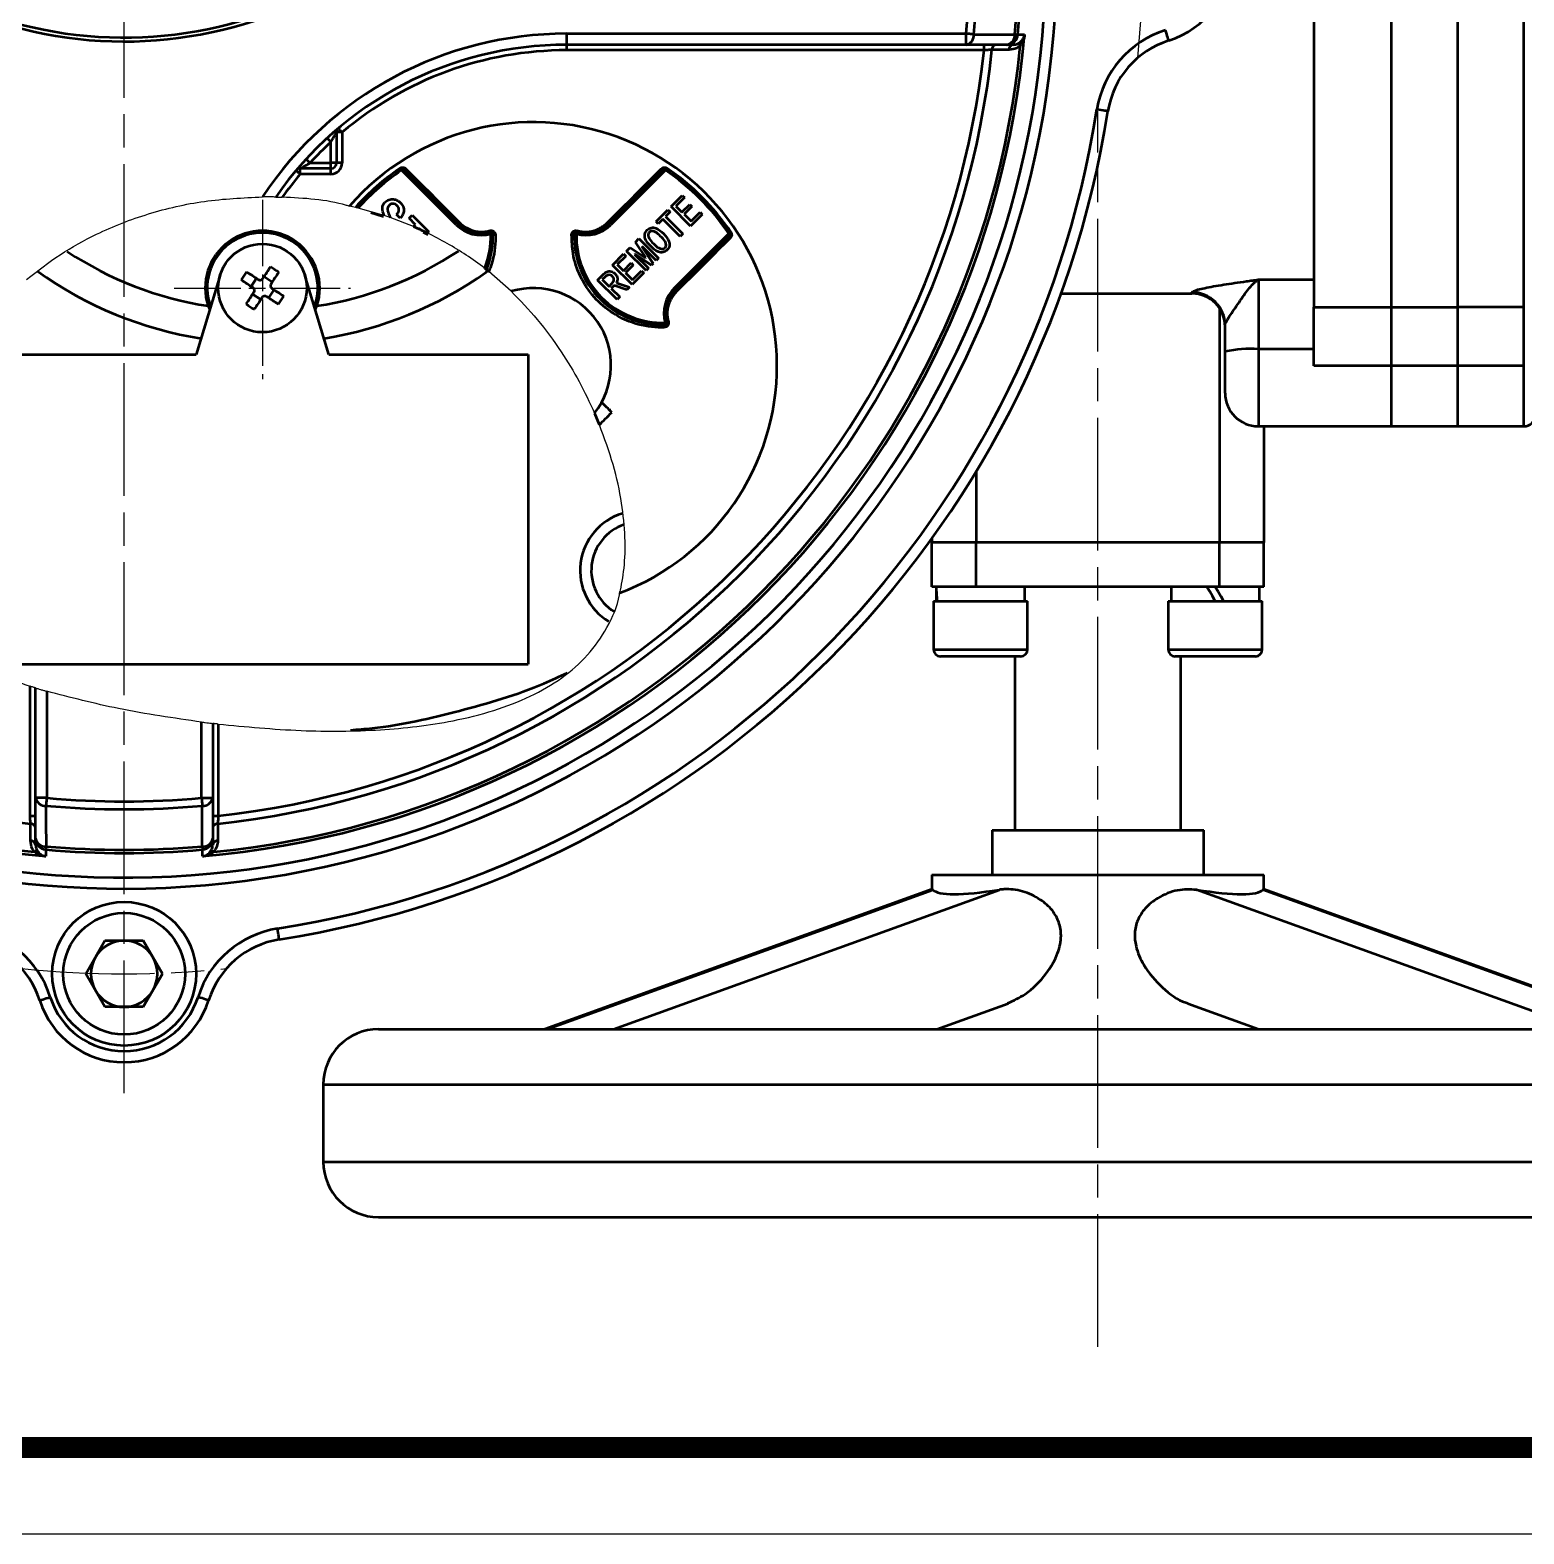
# Model space of a CAD drawing. Header units: millimetres. Extents: x 3338 to 4235, y 1659 to 2315.
# Drawn here: x 3594.8 to 3729.8, y 1658.8 to 1794.8 of the extents above; entities that cross this region are included whole.
import ezdxf

# ---------------------------------------------------------------- set-up
doc = ezdxf.new("R2010")
doc.units = ezdxf.units.MM
doc.linetypes.add('AM_ISO08W050', pattern=[18, 12, -1.5, 3, -1.5])
doc.linetypes.add('AM_ISO08W050x2', pattern=[9, 6, -0.75, 1.5, -0.75])
for name, color, linetype, lineweight in [('AM_5', 3, 'Continuous', 25), ('AM_7', 4, 'AM_ISO08W050', 25), ('AM_BOR', 7, 'Continuous', 50)]:
    doc.layers.add(name, color=color, linetype=linetype, lineweight=lineweight)

msp = doc.modelspace()

# ---------------------------------------------------------------- linework, layer by layer
msp.add_line((3338.028, 1658.846), (4234.903, 1658.846))
at = {"const_width": 1.875}
msp.add_lwpolyline([(4227.091, 2307.283), (3377.091, 2307.283), (3377.091, 1666.658), (4227.091, 1666.658)], close=True, dxfattribs=at)
at = {"layer": 'AM_5'}
for p, q in [((3624.176, 1778.776), (3623.649, 1778.897)), ((3626.771, 1778.044), (3624.423, 1778.716)), ((3627.316, 1777.86), (3626.771, 1778.044)), ((3629.438, 1777.038), (3627.316, 1777.86)), ((3638.258, 1771.191), (3636.23, 1772.982))]:
    msp.add_line(p, q, dxfattribs=at)
for points, knots in [([(3594.464, 1772.267), (3595.458, 1773.038), (3597.446, 1774.578), (3601.121, 1776.628), (3605.48, 1778.313), (3610.534, 1779.485), (3614.017, 1779.647), (3615.774, 1779.729)], [0, 0, 0, 0, 0.1637955, 0.3274378, 0.546317, 0.7711114, 1, 1, 1, 1]), ([(3616.973, 1779.716), (3616.963, 1779.716), (3616.942, 1779.717), (3616.784, 1779.721), (3616.546, 1779.726), (3616.202, 1779.73), (3615.928, 1779.73), (3615.774, 1779.729)], [0, 0, 0, 0, 0.1716368, 0.342865, 0.5244698, 0.734238, 1, 1, 1, 1]), ([(3616.973, 1779.716), (3616.978, 1779.716), (3616.989, 1779.715), (3617.068, 1779.713), (3617.187, 1779.709), (3617.358, 1779.703), (3617.493, 1779.698), (3617.569, 1779.695)], [0, 0, 0, 0, 0.1725102, 0.3445801, 0.5273586, 0.7385492, 1, 1, 1, 1]), ([(3623.657, 1778.869), (3623.56, 1778.899), (3621.603, 1779.511), (3619.534, 1779.605), (3617.569, 1779.695)], [0, 0, 0, 0, 0.0496928, 1, 1, 1, 1]), ([(3624.423, 1778.716), (3624.395, 1778.723), (3624.341, 1778.736), (3624.269, 1778.753), (3624.22, 1778.765), (3624.204, 1778.769), (3624.203, 1778.769), (3624.203, 1778.769)], [0, 0, 0, 0, 0.2527699, 0.5061406, 0.7406993, 0.9454464, 1, 1, 1, 1]), ([(3635.856, 1773.276), (3635.308, 1773.684), (3633.681, 1774.896), (3631.883, 1775.84), (3630.691, 1776.467)], [0, 0, 0, 0, 0.3367715, 1, 1, 1, 1]), ([(3638.258, 1771.191), (3639.057, 1770.363), (3640.679, 1768.682), (3642.714, 1765.883), (3644.457, 1763.02), (3645.342, 1761.132), (3645.789, 1760.177)], [0, 0, 0, 0, 0.2600353, 0.5279066, 0.761342, 1, 1, 1, 1]), ([(3648.073, 1743.917), (3648.217, 1744.631), (3648.509, 1746.079), (3648.598, 1748.874), (3648.289, 1752.039), (3647.563, 1755.491), (3646.674, 1757.918), (3646.23, 1759.13)], [0, 0, 0, 0, 0.1964934, 0.3984906, 0.5950439, 0.7977462, 1, 1, 1, 1]), ([(3580.393, 1748.04), (3580.472, 1747.176), (3580.656, 1745.17), (3582.466, 1742.36), (3585.248, 1739.83), (3588.433, 1737.974), (3591.671, 1736.536), (3593.72, 1735.844), (3594.774, 1735.488)], [0, 0, 0, 0, 0.1268464, 0.2944276, 0.4768049, 0.6807272, 0.83564, 1, 1, 1, 1]), ([(3611.774, 1732.063), (3614.268, 1731.826), (3619.141, 1731.364), (3626.256, 1731.422), (3632.1, 1732.087), (3636.626, 1733.206), (3639.945, 1734.473), (3642.83, 1736.131), (3645.239, 1738.215), (3646.999, 1740.782), (3647.915, 1742.811), (3648.061, 1743.958), (3648.074, 1744.063)], [0, 0, 0, 0, 0.1807641, 0.353166, 0.5127151, 0.6040615, 0.6891019, 0.7683388, 0.8432613, 0.9166191, 0.9923211, 1, 1, 1, 1]), ([(3595.274, 1735.331), (3595.269, 1735.333), (3595.258, 1735.336), (3595.178, 1735.361), (3595.059, 1735.398), (3594.917, 1735.443), (3594.818, 1735.474), (3594.774, 1735.488)], [0, 0, 0, 0, 0.2025859, 0.4050589, 0.6113519, 0.8264244, 1, 1, 1, 1]), ([(3595.274, 1735.331), (3595.284, 1735.328), (3595.305, 1735.322), (3595.466, 1735.272), (3595.705, 1735.199), (3595.988, 1735.115), (3596.187, 1735.057), (3596.274, 1735.032)], [0, 0, 0, 0, 0.20325094, 0.40636482, 0.61353492, 0.82941815, 1, 1, 1, 1]), ([(3610.274, 1732.246), (3607.763, 1732.602), (3603.044, 1733.273), (3598.432, 1734.471), (3596.274, 1735.032)], [0, 0, 0, 0, 0.5321877, 1, 1, 1, 1]), ([(3610.274, 1732.246), (3610.387, 1732.231), (3610.613, 1732.202), (3610.914, 1732.165), (3611.14, 1732.138), (3611.258, 1732.124), (3611.269, 1732.122), (3611.274, 1732.122)], [0, 0, 0, 0, 0.21679666, 0.433631, 0.64955686, 0.86390022, 1, 1, 1, 1]), ([(3611.774, 1732.063), (3611.717, 1732.07), (3611.604, 1732.083), (3611.454, 1732.1), (3611.341, 1732.114), (3611.282, 1732.121), (3611.276, 1732.121), (3611.274, 1732.122)], [0, 0, 0, 0, 0.2165079, 0.4330337, 0.6489468, 0.8634673, 1, 1, 1, 1])]:
    msp.add_open_spline(points, degree=3, knots=knots, dxfattribs=at)
at = {"layer": 'AM_7'}
for p, q in [((3603.274, 1698.694), (3603.274, 1904.282)), ((3691.274, 1675.753), (3691.274, 1787.484))]:
    msp.add_line(p, q, dxfattribs=at)
at = {"layer": 'AM_7', "linetype": 'AM_ISO08W050x2'}
for p, q in [((3615.774, 1779.456), (3615.774, 1763.242)), ((3607.805, 1771.488), (3623.742, 1771.488))]:
    msp.add_line(p, q, dxfattribs=at)
at = {"layer": 'AM_7'}
for start, end in [(354.2326, 5.39763), (264.23823, 275.76177)]:
    msp.add_arc((3603.274, 1801.549), 92.061, start, end, dxfattribs=at)
at = {"layer": 'AM_BOR'}
for p, q in [((3710.774, 1809.08), (3710.774, 1769.755)), ((3717.774, 1809.08), (3717.774, 1769.755)), ((3723.774, 1809.08), (3723.774, 1769.755)), ((3729.774, 1769.755), (3729.774, 1809.08)), ((3643.274, 1793.488), (3643.274, 1794.488)), ((3643.274, 1794.488), (3679.371, 1794.488)), ((3679.371, 1793.488), (3643.274, 1793.488)), ((3643.274, 1792.988), (3643.274, 1793.488)), ((3679.371, 1793.488), (3679.371, 1794.488)), ((3683.053, 1793.488), (3679.371, 1793.488)), ((3680.989, 1792.988), (3680.989, 1793.488)), ((3683.6, 1793.488), (3683.053, 1793.488)), ((3680.989, 1792.988), (3643.274, 1792.988)), ((3622.464, 1785.566), (3622.464, 1782.798)), ((3622.964, 1785.566), (3622.464, 1785.566)), ((3622.964, 1785.566), (3622.964, 1782.798)), ((3621.964, 1782.798), (3621.964, 1784.686)), ((3620.076, 1782.798), (3621.964, 1782.798)), ((3621.964, 1782.298), (3621.964, 1782.798)), ((3622.464, 1782.798), (3621.964, 1782.798)), ((3622.964, 1782.798), (3622.464, 1782.798)), ((3621.964, 1782.298), (3619.196, 1782.298)), ((3619.196, 1781.798), (3619.196, 1782.298)), ((3621.964, 1781.798), (3619.196, 1781.798)), ((3621.964, 1781.798), (3621.964, 1782.298)), ((3633.284, 1777.206), (3628.351, 1782.138)), ((3628.493, 1782.28), (3633.425, 1777.347)), ((3647.123, 1777.347), (3652.055, 1782.28)), ((3652.197, 1782.138), (3647.264, 1777.206)), ((3652.701, 1778.857), (3653.704, 1779.859)), ((3653.704, 1779.859), (3653.9, 1779.663)), ((3651.347, 1777.502), (3652.411, 1778.567)), ((3652.411, 1778.567), (3652.608, 1778.371)), ((3654.469, 1777.089), (3652.701, 1778.857)), ((3653.9, 1779.663), (3653.135, 1778.898)), ((3653.135, 1778.898), (3653.683, 1778.35)), ((3653.683, 1778.35), (3654.386, 1779.053)), ((3654.582, 1778.857), (3653.879, 1778.154)), ((3654.386, 1779.053), (3654.582, 1778.857)), ((3626.708, 1777.93), (3625.568, 1778.281)), ((3628.226, 1777.794), (3627.894, 1778.127)), ((3629.037, 1777.794), (3629.312, 1778.069)), ((3629.616, 1777.216), (3629.037, 1777.794)), ((3629.312, 1778.069), (3630.803, 1776.579)), ((3629.438, 1777.038), (3629.616, 1777.216)), ((3651.543, 1777.306), (3651.347, 1777.502)), ((3651.956, 1777.719), (3651.543, 1777.306)), ((3653.528, 1776.148), (3651.956, 1777.719)), ((3652.608, 1778.371), (3652.194, 1777.957)), ((3652.194, 1777.957), (3653.766, 1776.386)), ((3653.879, 1778.154), (3654.51, 1777.523)), ((3655.523, 1778.143), (3654.469, 1777.089)), ((3654.51, 1777.523), (3655.327, 1778.34)), ((3655.327, 1778.34), (3655.523, 1778.143)), ((3629.438, 1777.038), (3629.901, 1776.835)), ((3629.949, 1776.883), (3629.901, 1776.835)), ((3630.076, 1776.756), (3629.901, 1776.835)), ((3630.076, 1776.756), (3629.949, 1776.883)), ((3630.076, 1776.756), (3630.691, 1776.467)), ((3630.736, 1776.3), (3630.334, 1776.513)), ((3630.803, 1776.579), (3630.691, 1776.467)), ((3649.475, 1775.631), (3649.796, 1775.952)), ((3649.796, 1775.952), (3651.564, 1774.184)), ((3652.992, 1771.478), (3657.924, 1776.411)), ((3658.066, 1776.269), (3653.133, 1771.337)), ((3653.766, 1776.386), (3653.528, 1776.148)), ((3647.408, 1773.564), (3648.411, 1774.566)), ((3648.607, 1774.37), (3647.842, 1773.605)), ((3648.411, 1774.566), (3648.607, 1774.37)), ((3648.679, 1774.835), (3649, 1775.156)), ((3650.447, 1773.067), (3648.679, 1774.835)), ((3649, 1775.156), (3650.395, 1774.215)), ((3649.413, 1774.556), (3649.393, 1774.535)), ((3649.393, 1774.535), (3650.654, 1773.274)), ((3650.923, 1773.543), (3649.413, 1774.556)), ((3650.416, 1774.236), (3649.475, 1775.631)), ((3650.096, 1775.238), (3650.075, 1775.218)), ((3650.075, 1775.218), (3651.088, 1773.708)), ((3651.357, 1773.977), (3650.096, 1775.238)), ((3636.098, 1772.886), (3635.93, 1773.026)), ((3649.176, 1771.796), (3647.408, 1773.564)), ((3647.842, 1773.605), (3648.39, 1773.057)), ((3648.39, 1773.057), (3649.093, 1773.76)), ((3649.289, 1773.564), (3648.586, 1772.861)), ((3649.093, 1773.76), (3649.289, 1773.564)), ((3649.217, 1772.23), (3650.034, 1773.047)), ((3650.034, 1773.047), (3650.23, 1772.85)), ((3650.395, 1774.215), (3650.416, 1774.236)), ((3650.654, 1773.274), (3650.447, 1773.067)), ((3651.088, 1773.708), (3650.923, 1773.543)), ((3651.564, 1774.184), (3651.357, 1773.977)), ((3611.946, 1772.649), (3609.774, 1765.488)), ((3614.74, 1771.638), (3615.222, 1772.374)), ((3615.924, 1772.521), (3616.66, 1772.04)), ((3621.774, 1765.488), (3619.602, 1772.649)), ((3646.054, 1772.209), (3646.57, 1772.726)), ((3647.821, 1770.442), (3646.054, 1772.209)), ((3646.715, 1772.478), (3646.488, 1772.251)), ((3646.488, 1772.251), (3647.098, 1771.641)), ((3647.098, 1771.641), (3647.387, 1771.93)), ((3647.563, 1771.713), (3647.294, 1771.444)), ((3648.7, 1771.32), (3647.563, 1771.713)), ((3647.759, 1771.972), (3648.948, 1771.568)), ((3648.586, 1772.861), (3649.217, 1772.23)), ((3650.23, 1772.85), (3649.176, 1771.796)), ((3705.774, 1772.253), (3710.774, 1772.253)), ((3705.774, 1772.253), (3705.774, 1765.965)), ((3615.624, 1770.454), (3614.888, 1770.936)), ((3616.808, 1771.338), (3616.326, 1770.601)), ((3647.294, 1771.444), (3648.059, 1770.679)), ((3648.059, 1770.679), (3647.821, 1770.442)), ((3648.948, 1771.568), (3648.7, 1771.32)), ((3687.948, 1770.988), (3699.774, 1770.988)), ((3699.774, 1770.988), (3699.774, 1771.106)), ((3610.86, 1769.867), (3611.006, 1769.55)), ((3620.548, 1769.529), (3620.688, 1769.867)), ((3702.274, 1769.646), (3702.274, 1748.488)), ((3710.774, 1769.755), (3717.774, 1769.755)), ((3710.774, 1764.45), (3710.774, 1769.755)), ((3717.774, 1769.755), (3717.774, 1764.45)), ((3717.774, 1769.755), (3723.774, 1769.755)), ((3723.774, 1769.755), (3723.774, 1764.45)), ((3729.774, 1769.755), (3723.774, 1769.755)), ((3729.774, 1764.45), (3729.774, 1769.755)), ((3702.774, 1765.745), (3702.774, 1768.113)), ((3591.774, 1765.488), (3609.774, 1765.488)), ((3621.774, 1765.488), (3639.774, 1765.488)), ((3639.774, 1765.488), (3639.774, 1737.488)), ((3702.774, 1761.988), (3702.774, 1765.745)), ((3710.774, 1765.965), (3705.774, 1765.965)), ((3705.774, 1765.965), (3705.774, 1758.988)), ((3717.774, 1764.45), (3710.774, 1764.45)), ((3717.774, 1764.45), (3717.774, 1758.988)), ((3723.774, 1764.45), (3717.774, 1764.45)), ((3723.774, 1764.45), (3723.774, 1758.988)), ((3729.774, 1764.45), (3723.774, 1764.45)), ((3729.774, 1758.988), (3729.774, 1764.45)), ((3646.23, 1759.13), (3645.801, 1760.147)), ((3647.249, 1760.439), (3647.15, 1760.44)), ((3705.774, 1758.988), (3717.774, 1758.988)), ((3706.274, 1758.988), (3706.274, 1748.488)), ((3717.774, 1758.988), (3723.774, 1758.988)), ((3723.774, 1758.988), (3729.774, 1758.988)), ((3680.274, 1754.894), (3680.274, 1748.488)), ((3676.274, 1748.848), (3676.274, 1748.488)), ((3680.274, 1748.488), (3676.274, 1748.488)), ((3676.274, 1744.488), (3676.274, 1748.488)), ((3702.274, 1748.488), (3680.274, 1748.488)), ((3680.274, 1744.488), (3680.274, 1748.488)), ((3706.274, 1748.488), (3702.274, 1748.488)), ((3702.274, 1744.488), (3702.274, 1748.488)), ((3706.274, 1744.488), (3706.274, 1748.488)), ((3680.274, 1744.488), (3676.274, 1744.488)), ((3676.667, 1744.488), (3676.667, 1743.188)), ((3702.274, 1744.488), (3680.274, 1744.488)), ((3684.667, 1743.188), (3684.667, 1744.488)), ((3697.881, 1744.488), (3697.881, 1743.188)), ((3706.274, 1744.488), (3702.274, 1744.488)), ((3705.881, 1743.188), (3705.881, 1744.488)), ((3676.417, 1743.188), (3676.417, 1738.813)), ((3676.417, 1743.188), (3684.917, 1743.188)), ((3684.917, 1738.813), (3684.917, 1743.188)), ((3697.631, 1743.188), (3697.631, 1738.813)), ((3697.631, 1743.188), (3706.131, 1743.188)), ((3706.131, 1738.813), (3706.131, 1743.188)), ((3676.417, 1738.813), (3684.917, 1738.813)), ((3684.292, 1738.188), (3677.042, 1738.188)), ((3683.774, 1738.188), (3683.774, 1722.488)), ((3697.631, 1738.813), (3706.131, 1738.813)), ((3705.506, 1738.188), (3698.256, 1738.188)), ((3698.774, 1722.488), (3698.774, 1738.188)), ((3591.774, 1737.488), (3639.774, 1737.488)), ((3594.774, 1723.773), (3594.774, 1735.488)), ((3595.274, 1725.391), (3595.274, 1735.331)), ((3596.274, 1735.032), (3596.274, 1725.391)), ((3610.274, 1725.391), (3610.274, 1732.246)), ((3611.274, 1732.122), (3611.274, 1725.391)), ((3611.774, 1732.063), (3611.774, 1723.773)), ((3596.274, 1725.391), (3595.274, 1725.391)), ((3595.274, 1721.709), (3595.274, 1725.391)), ((3610.274, 1725.391), (3611.274, 1725.391)), ((3611.274, 1725.391), (3611.274, 1721.709)), ((3594.774, 1723.773), (3595.274, 1723.773)), ((3611.274, 1723.773), (3611.774, 1723.773)), ((3595.274, 1721.162), (3595.274, 1721.709)), ((3611.274, 1721.709), (3611.274, 1721.162)), ((3681.713, 1722.488), (3681.713, 1718.439)), ((3681.713, 1722.488), (3700.835, 1722.488)), ((3700.835, 1718.439), (3700.835, 1722.488)), ((3676.274, 1718.439), (3676.274, 1717.015)), ((3676.274, 1718.439), (3706.274, 1718.439)), ((3706.274, 1717.018), (3706.274, 1718.439)), ((3676.293, 1717.135), (3641.283, 1704.488)), ((3641.497, 1704.488), (3676.368, 1717.085)), ((3647.497, 1704.488), (3682.368, 1717.085)), ((3676.368, 1717.085), (3676.296, 1717.126)), ((3735.051, 1704.488), (3700.18, 1717.085)), ((3741.051, 1704.488), (3706.18, 1717.085)), ((3741.265, 1704.488), (3706.253, 1717.136)), ((3599.81, 1709.488), (3601.542, 1712.488)), ((3601.542, 1712.488), (3605.006, 1712.488)), ((3605.006, 1712.488), (3606.738, 1709.488)), ((3601.542, 1706.488), (3599.81, 1709.488)), ((3606.738, 1709.488), (3605.006, 1706.488)), ((3605.006, 1706.488), (3601.542, 1706.488)), ((3676.715, 1704.488), (3683.152, 1706.813)), ((3699.395, 1706.813), (3705.832, 1704.488)), ((3626.274, 1704.488), (3756.274, 1704.488)), ((3621.274, 1699.488), (3621.274, 1692.488)), ((3621.274, 1699.488), (3761.274, 1699.488)), ((3621.274, 1692.488), (3761.274, 1692.488)), ((3626.274, 1687.488), (3756.274, 1687.488))]:
    msp.add_line(p, q, dxfattribs=at)
at = {"layer": 'AM_BOR', "flags": 128}
for points in [[(3697.676, 1793.857), (3697.67, 1793.875), (3697.653, 1793.93), (3697.626, 1794.018), (3697.588, 1794.136), (3697.543, 1794.281), (3697.491, 1794.446), (3697.434, 1794.625), (3697.376, 1794.811)], [(3680.075, 1794.423), (3680.002, 1794.43), (3679.924, 1794.437), (3679.84, 1794.445), (3679.752, 1794.453), (3679.66, 1794.461), (3679.565, 1794.47), (3679.468, 1794.479), (3679.371, 1794.488)], [(3680.075, 1794.423), (3681.492, 1794.424), (3683.758, 1794.426)], [(3683.758, 1794.426), (3683.821, 1794.42), (3683.878, 1794.416), (3683.927, 1794.411), (3683.968, 1794.408), (3684.002, 1794.405), (3684.026, 1794.402), (3684.042, 1794.401), (3684.049, 1794.4)], [(3684.049, 1794.4), (3684.102, 1794.401), (3684.312, 1794.401), (3684.649, 1794.401)], [(3683.248, 1793.025), (3682.539, 1793.025), (3681.704, 1793.026)], [(3692.176, 1787.472), (3692.157, 1787.475), (3692.101, 1787.484), (3692.009, 1787.498), (3691.887, 1787.518), (3691.737, 1787.541), (3691.566, 1787.568), (3691.381, 1787.597), (3691.188, 1787.628)], [(3622.964, 1785.566), (3622.901, 1785.641), (3622.841, 1785.712), (3622.785, 1785.779), (3622.736, 1785.836), (3622.696, 1785.884), (3622.666, 1785.919), (3622.648, 1785.941), (3622.642, 1785.948)], [(3621.964, 1784.686), (3621.898, 1784.758), (3621.835, 1784.827), (3621.776, 1784.89), (3621.725, 1784.946), (3621.683, 1784.992), (3621.652, 1785.026), (3621.633, 1785.047), (3621.626, 1785.054)], [(3620.076, 1782.798), (3620.004, 1782.863), (3619.935, 1782.927), (3619.871, 1782.985), (3619.816, 1783.037), (3619.77, 1783.079), (3619.736, 1783.11), (3619.715, 1783.129), (3619.708, 1783.136)], [(3618.813, 1782.12), (3618.821, 1782.114), (3618.842, 1782.095), (3618.878, 1782.066), (3618.925, 1782.025), (3618.983, 1781.977), (3619.049, 1781.921), (3619.121, 1781.86), (3619.196, 1781.798)], [(3628.239, 1782.304), (3628.239, 1782.304), (3628.238, 1782.305), (3628.237, 1782.307), (3628.236, 1782.309), (3628.234, 1782.312), (3628.231, 1782.315), (3628.229, 1782.319), (3628.226, 1782.324)], [(3628.351, 1782.138), (3628.329, 1782.171), (3628.308, 1782.202), (3628.289, 1782.23), (3628.272, 1782.255), (3628.258, 1782.276), (3628.248, 1782.291), (3628.241, 1782.301), (3628.239, 1782.304)], [(3628.351, 1782.138), (3628.379, 1782.166), (3628.405, 1782.192), (3628.43, 1782.217), (3628.451, 1782.238), (3628.469, 1782.256), (3628.482, 1782.269), (3628.49, 1782.277), (3628.493, 1782.28)], [(3628.728, 1782.276), (3629.21, 1781.794), (3629.733, 1781.271), (3630.294, 1780.71), (3630.892, 1780.112), (3631.526, 1779.478), (3632.193, 1778.811), (3632.892, 1778.112), (3633.621, 1777.383)], [(3646.927, 1777.383), (3647.656, 1778.112), (3648.355, 1778.811), (3649.022, 1779.478), (3649.656, 1780.112), (3650.254, 1780.71), (3650.815, 1781.271), (3651.337, 1781.794), (3651.82, 1782.276)], [(3652.055, 1782.28), (3652.058, 1782.277), (3652.066, 1782.269), (3652.079, 1782.256), (3652.097, 1782.238), (3652.118, 1782.217), (3652.143, 1782.192), (3652.169, 1782.166), (3652.197, 1782.138)], [(3652.309, 1782.304), (3652.307, 1782.301), (3652.3, 1782.291), (3652.29, 1782.276), (3652.276, 1782.255), (3652.259, 1782.23), (3652.24, 1782.202), (3652.219, 1782.171), (3652.197, 1782.138)], [(3652.322, 1782.324), (3652.319, 1782.319), (3652.316, 1782.315), (3652.314, 1782.312), (3652.312, 1782.309), (3652.311, 1782.307), (3652.31, 1782.305), (3652.309, 1782.304), (3652.309, 1782.304)], [(3633.425, 1777.347), (3633.422, 1777.344), (3633.414, 1777.336), (3633.401, 1777.323), (3633.384, 1777.306), (3633.362, 1777.284), (3633.338, 1777.26), (3633.311, 1777.233), (3633.284, 1777.206)], [(3633.621, 1777.383), (3633.593, 1777.363), (3633.565, 1777.347), (3633.537, 1777.335), (3633.51, 1777.328), (3633.484, 1777.325), (3633.461, 1777.328), (3633.441, 1777.335), (3633.425, 1777.347)], [(3647.123, 1777.347), (3647.107, 1777.335), (3647.087, 1777.328), (3647.064, 1777.325), (3647.038, 1777.328), (3647.011, 1777.335), (3646.983, 1777.347), (3646.954, 1777.363), (3646.927, 1777.383)], [(3647.264, 1777.206), (3647.237, 1777.233), (3647.21, 1777.26), (3647.186, 1777.284), (3647.164, 1777.306), (3647.147, 1777.323), (3647.134, 1777.336), (3647.125, 1777.344), (3647.123, 1777.347)], [(3636.35, 1776.578), (3636.351, 1776.574), (3636.354, 1776.563), (3636.359, 1776.545), (3636.365, 1776.521), (3636.374, 1776.492), (3636.383, 1776.459), (3636.393, 1776.423), (3636.403, 1776.385)], [(3636.603, 1776.391), (3636.599, 1776.391), (3636.588, 1776.391), (3636.57, 1776.39), (3636.545, 1776.389), (3636.514, 1776.389), (3636.48, 1776.387), (3636.442, 1776.386), (3636.403, 1776.385)], [(3636.831, 1776.301), (3636.789, 1776.299), (3636.747, 1776.302), (3636.708, 1776.309), (3636.673, 1776.32), (3636.644, 1776.334), (3636.622, 1776.351), (3636.608, 1776.371), (3636.603, 1776.391)], [(3643.945, 1776.391), (3643.94, 1776.371), (3643.926, 1776.351), (3643.904, 1776.334), (3643.875, 1776.32), (3643.84, 1776.309), (3643.801, 1776.302), (3643.759, 1776.299), (3643.717, 1776.301)], [(3644.145, 1776.385), (3644.106, 1776.386), (3644.068, 1776.387), (3644.034, 1776.389), (3644.003, 1776.389), (3643.978, 1776.39), (3643.96, 1776.391), (3643.949, 1776.391), (3643.945, 1776.391)], [(3644.145, 1776.385), (3644.155, 1776.423), (3644.165, 1776.459), (3644.174, 1776.492), (3644.182, 1776.521), (3644.189, 1776.545), (3644.194, 1776.563), (3644.197, 1776.574), (3644.198, 1776.578)], [(3658.062, 1776.034), (3657.58, 1775.551), (3657.057, 1775.029), (3656.496, 1774.468), (3655.898, 1773.87), (3655.264, 1773.236), (3654.597, 1772.569), (3653.898, 1771.87), (3653.169, 1771.141)], [(3658.09, 1776.523), (3658.087, 1776.52), (3658.077, 1776.514), (3658.062, 1776.504), (3658.042, 1776.49), (3658.016, 1776.473), (3657.988, 1776.454), (3657.957, 1776.433), (3657.924, 1776.411)], [(3658.066, 1776.269), (3658.063, 1776.272), (3658.055, 1776.28), (3658.042, 1776.293), (3658.024, 1776.311), (3658.003, 1776.332), (3657.978, 1776.357), (3657.952, 1776.383), (3657.924, 1776.411)], [(3658.11, 1776.536), (3658.106, 1776.533), (3658.101, 1776.53), (3658.098, 1776.528), (3658.095, 1776.526), (3658.093, 1776.525), (3658.091, 1776.524), (3658.09, 1776.523), (3658.09, 1776.523)], [(3615.81, 1772.348), (3615.898, 1772.483), (3615.986, 1772.617), (3616.074, 1772.751), (3616.161, 1772.884), (3616.247, 1773.017), (3616.333, 1773.149), (3616.419, 1773.279), (3616.504, 1773.409)], [(3614.914, 1771.524), (3614.779, 1771.612), (3614.644, 1771.7), (3614.511, 1771.788), (3614.377, 1771.875), (3614.245, 1771.961), (3614.113, 1772.047), (3613.982, 1772.133), (3613.853, 1772.217)], [(3614.334, 1772.954), (3614.464, 1772.869), (3614.595, 1772.784), (3614.726, 1772.698), (3614.859, 1772.611), (3614.992, 1772.524), (3615.126, 1772.437), (3615.26, 1772.349), (3615.395, 1772.261)], [(3617.24, 1772.928), (3617.155, 1772.798), (3617.07, 1772.667), (3616.984, 1772.536), (3616.897, 1772.403), (3616.81, 1772.27), (3616.723, 1772.136), (3616.635, 1772.002), (3616.547, 1771.867)], [(3614.308, 1770.048), (3614.392, 1770.178), (3614.478, 1770.309), (3614.564, 1770.44), (3614.65, 1770.573), (3614.737, 1770.706), (3614.825, 1770.84), (3614.913, 1770.974), (3615.001, 1771.109)], [(3615.738, 1770.628), (3615.649, 1770.493), (3615.562, 1770.358), (3615.474, 1770.225), (3615.387, 1770.091), (3615.301, 1769.959), (3615.215, 1769.827), (3615.129, 1769.696), (3615.044, 1769.567)], [(3617.214, 1770.022), (3617.084, 1770.106), (3616.953, 1770.192), (3616.822, 1770.278), (3616.689, 1770.364), (3616.556, 1770.451), (3616.422, 1770.539), (3616.288, 1770.627), (3616.153, 1770.715)], [(3616.634, 1771.451), (3616.769, 1771.363), (3616.903, 1771.276), (3617.037, 1771.188), (3617.17, 1771.101), (3617.303, 1771.015), (3617.435, 1770.928), (3617.565, 1770.843), (3617.695, 1770.758)], [(3653.133, 1771.337), (3653.13, 1771.339), (3653.122, 1771.347), (3653.109, 1771.36), (3653.092, 1771.378), (3653.07, 1771.4), (3653.046, 1771.424), (3653.019, 1771.45), (3652.992, 1771.478)], [(3653.169, 1771.141), (3653.149, 1771.168), (3653.133, 1771.197), (3653.121, 1771.225), (3653.114, 1771.252), (3653.112, 1771.278), (3653.114, 1771.301), (3653.121, 1771.321), (3653.133, 1771.337)], [(3652.177, 1768.159), (3652.157, 1768.154), (3652.137, 1768.14), (3652.12, 1768.118), (3652.106, 1768.089), (3652.095, 1768.054), (3652.088, 1768.015), (3652.085, 1767.973), (3652.087, 1767.931)], [(3652.171, 1768.359), (3652.209, 1768.369), (3652.245, 1768.379), (3652.278, 1768.388), (3652.308, 1768.396), (3652.332, 1768.403), (3652.349, 1768.408), (3652.36, 1768.411), (3652.364, 1768.412)], [(3652.171, 1768.359), (3652.172, 1768.32), (3652.174, 1768.282), (3652.175, 1768.247), (3652.175, 1768.217), (3652.176, 1768.192), (3652.177, 1768.174), (3652.177, 1768.162), (3652.177, 1768.159)], [(3647.345, 1760.245), (3647.232, 1760.359), (3647.118, 1760.472), (3647.004, 1760.586), (3646.89, 1760.7), (3646.776, 1760.814), (3646.661, 1760.929), (3646.547, 1761.044), (3646.432, 1761.159)], [(3646.23, 1759.13), (3646.369, 1759.269), (3646.509, 1759.409), (3646.648, 1759.549), (3646.788, 1759.688), (3646.927, 1759.827), (3647.067, 1759.967), (3647.206, 1760.106), (3647.345, 1760.245)], [(3701.881, 1743.188), (3701.629, 1743.623), (3701.379, 1744.057), (3701.13, 1744.488)], [(3701.881, 1744.488), (3702.132, 1744.052), (3702.383, 1743.618), (3702.631, 1743.188)], [(3596.274, 1725.391), (3596.265, 1725.293), (3596.256, 1725.197), (3596.247, 1725.102), (3596.239, 1725.01), (3596.231, 1724.922), (3596.223, 1724.838), (3596.216, 1724.759), (3596.209, 1724.687)], [(3596.209, 1724.687), (3596.21, 1723.27), (3596.212, 1721.004)], [(3610.274, 1725.391), (3610.283, 1725.293), (3610.292, 1725.197), (3610.301, 1725.102), (3610.309, 1725.01), (3610.317, 1724.922), (3610.325, 1724.838), (3610.332, 1724.759), (3610.339, 1724.687)], [(3610.336, 1721.004), (3610.337, 1722.421), (3610.339, 1724.687)], [(3594.811, 1721.513), (3594.811, 1722.222), (3594.812, 1723.058)], [(3611.736, 1723.058), (3611.736, 1722.349), (3611.737, 1721.513)], [(3596.212, 1721.004), (3596.207, 1720.941), (3596.202, 1720.884), (3596.197, 1720.835), (3596.194, 1720.793), (3596.191, 1720.76), (3596.189, 1720.736), (3596.187, 1720.72), (3596.187, 1720.713)], [(3596.187, 1720.713), (3596.187, 1720.66), (3596.187, 1720.45), (3596.187, 1720.112)], [(3610.336, 1721.004), (3610.341, 1720.941), (3610.346, 1720.884), (3610.351, 1720.835), (3610.354, 1720.793), (3610.357, 1720.76), (3610.359, 1720.736), (3610.361, 1720.72), (3610.361, 1720.713)], [(3610.361, 1720.112), (3610.361, 1720.165), (3610.361, 1720.375), (3610.361, 1720.713)], [(3617.29, 1712.586), (3617.287, 1712.605), (3617.278, 1712.661), (3617.264, 1712.752), (3617.244, 1712.875), (3617.221, 1713.025), (3617.194, 1713.196), (3617.164, 1713.381), (3617.134, 1713.574)], [(3595.643, 1707.086), (3595.661, 1707.091), (3595.716, 1707.109), (3595.804, 1707.136), (3595.922, 1707.174), (3596.067, 1707.219), (3596.232, 1707.271), (3596.411, 1707.327), (3596.597, 1707.386)], [(3610.905, 1707.086), (3610.886, 1707.091), (3610.832, 1707.109), (3610.744, 1707.136), (3610.625, 1707.174), (3610.481, 1707.219), (3610.316, 1707.271), (3610.137, 1707.327), (3609.951, 1707.386)]]:
    msp.add_lwpolyline(points, dxfattribs=at)
at = {"layer": 'AM_BOR'}
for centre, radius in [((3615.774, 1771.488), 4), ((3603.274, 1709.488), 6.5), ((3603.274, 1709.488), 5.5)]:
    msp.add_circle(centre, radius, dxfattribs=at)
for centre, radius, start, end in [((3603.274, 1801.488), 84.295, 53.19993, 3.82866), ((3603.274, 1801.488), 83.295, 54.84184, 3.70205), ((3603.274, 1801.488), 81.085, 59.10371, 185.01442), ((3603.274, 1801.488), 80.793, 59.74822, 185.01442), ((3603.274, 1801.488), 77.125, 70.29735, 185.25574), ((3603.274, 1801.488), 76.418, 73.10155, 185.25574), ((3603.274, 1831.488), 37.707, 214.65071, 312.6428), ((3603.274, 1831.488), 37.354, 214.65071, 312.03601), ((3695.274, 1801.488), 8, 287.47393, 72.52607), ((3603.274, 1801.488), 76.418, 354.74426, 3.18224), ((3603.274, 1801.488), 77.125, 354.74426, 3.21134), ((3603.274, 1801.488), 80.793, 354.98558, 3.44706), ((3603.274, 1801.488), 81.085, 354.98558, 3.4726), ((3700.078, 1786.226), 9, 107.47393, 171.04079), ((3603.274, 1801.488), 81.683, 184.97715, 265.02285), ((3603.274, 1801.488), 81.391, 185.70741, 264.29259), ((3603.274, 1801.488), 81.683, 274.97715, 355.02285), ((3603.274, 1801.488), 81.391, 275.70741, 354.29259), ((3643.274, 1761.488), 33, 90, 146.44237), ((3643.274, 1761.488), 32, 90, 145.27578), ((3679.208, 1794.343), 0.87, 280.7611, 5.28684), ((3682.136, 1793.062), 0.433, 100.66062, 184.8171), ((3682.89, 1794.344), 0.871, 280.78891, 5.41237), ((3683.053, 1794.488), 1, 270.00944, 354.9977), ((3683.68, 1793.062), 0.433, 100.67289, 184.87918), ((3684.529, 1793.547), 0.309, 142.55631, 209.78521), ((3700.078, 1786.226), 8, 107.47393, 171.04079), ((3603.274, 1801.488), 78.885, 186.15801, 263.84199), ((3603.274, 1801.488), 78.885, 276.15801, 353.84199), ((3603.274, 1801.488), 78.178, 276.24189, 353.75811), ((3643.274, 1761.488), 31.5, 90, 130.14698), ((3603.274, 1801.488), 89, 278.95921, 351.04079), ((3603.274, 1801.488), 90, 278.95921, 351.04079), ((3622.964, 1785.566), 0.5, 130.14698, 180), ((3640.274, 1764.488), 22, 290.7632, 139.08305), ((3643.274, 1761.488), 31.5, 132.57048, 137.42952), ((3621.964, 1782.798), 0.5, 270, 360), ((3621.964, 1782.798), 1, 270, 0), ((3643.274, 1761.488), 31.5, 139.85302, 144.69078), ((3619.196, 1781.798), 0.5, 90, 139.85302), ((3640.274, 1764.488), 21.524, 124.039, 138.40929), ((3640.274, 1764.488), 21.5, 124.039, 138.37467), ((3640.274, 1764.488), 21.3, 124.039, 138.0888), ((3628.351, 1782.138), 0.2, 45, 124.039), ((3628.613, 1782.416), 0.182, 228.62277, 309.53615), ((3651.935, 1782.416), 0.182, 230.46367, 311.37742), ((3652.197, 1782.138), 0.2, 55.961, 135), ((3640.274, 1764.488), 21.3, 34.039, 55.961), ((3640.274, 1764.488), 21.5, 34.039, 55.961), ((3640.274, 1764.488), 21.524, 34.039, 55.961), ((3635.546, 1779.468), 3.2, 225, 285.53097), ((3635.546, 1779.468), 3, 225, 285.53097), ((3645.001, 1779.468), 3.2, 254.46903, 315), ((3645.001, 1779.468), 3, 254.46903, 315), ((3615.774, 1771.488), 5.175, 341.75095, 198.24905), ((3615.774, 1771.488), 5, 340.0046, 199.9954), ((3628.607, 1776.155), 7.8, 338.33994, 1.6906), ((3628.607, 1776.155), 8, 337.92213, 1.6906), ((3635.669, 1776.471), 0.689, 8.91113, 16.87573), ((3636.403, 1776.385), 0.2, 1.6906, 105.53097), ((3651.941, 1776.155), 8, 178.3094, 271.6906), ((3644.145, 1776.385), 0.2, 74.46903, 178.3094), ((3651.941, 1776.155), 7.8, 178.3094, 271.6906), ((3644.879, 1776.471), 0.689, 163.12427, 171.08887), ((3658.202, 1776.149), 0.182, 138.62094, 219.53707), ((3657.924, 1776.411), 0.2, 315, 34.039), ((3615.774, 1801.488), 32, 236.54818, 261.16603), ((3615.774, 1801.488), 32, 278.83397, 303.58459), ((3615.774, 1801.488), 35, 234.46945, 260.9527), ((3609.927, 1762.538), 12.705, 54.85785, 58.82707), ((3624.723, 1765.641), 12.705, 144.85773, 148.82695), ((3615.774, 1801.488), 35, 279.14349, 305.31228), ((3606.825, 1777.335), 12.705, 324.85764, 328.82704), ((3640.274, 1764.488), 7, 321.9847, 106.73598), ((3655.254, 1769.215), 3.2, 135, 195.53097), ((3655.254, 1769.215), 3, 135, 195.53097), ((3699.778, 1768.11), 2.996, 0.06863, 90.06864), ((3699.774, 1767.988), 3, 0, 90), ((3621.621, 1780.438), 12.706, 234.85787, 238.82686), ((3652.171, 1768.359), 0.2, 271.6906, 15.53097), ((3652.258, 1769.092), 0.688, 278.90543, 286.87975), ((3705.028, 1755.59), 10.402, 85.88762, 102.51449), ((3705.774, 1761.988), 3, 180, 270), ((3729.774, 1759.988), 1, 270, 0), ((3649.876, 1745.95), 5.396, 106.87608, 238.86747), ((3649.876, 1745.95), 4.383, 108.80792, 238.02237), ((3677.042, 1738.813), 0.625, 180, 270), ((3684.292, 1738.813), 0.625, 270, 0), ((3698.256, 1738.813), 0.625, 180, 270), ((3705.506, 1738.813), 0.625, 270, 0), ((3596.129, 1725.554), 0.87, 190.76058, 275.28736), ((3603.274, 1801.488), 77.125, 264.74426, 275.25574), ((3603.274, 1801.488), 76.418, 264.74426, 275.25574), ((3610.419, 1725.554), 0.87, 264.71258, 349.23951), ((3594.848, 1722.626), 0.433, 10.65929, 94.81843), ((3611.7, 1722.626), 0.433, 85.18177, 169.34052), ((3594.848, 1721.081), 0.433, 10.67269, 94.87821), ((3596.13, 1721.872), 0.871, 190.78834, 275.41299), ((3596.274, 1721.709), 1, 180.0086, 264.99851), ((3610.418, 1721.872), 0.871, 264.587, 349.21175), ((3610.274, 1721.709), 1, 275.00137, 359.99149), ((3611.7, 1721.081), 0.433, 85.12172, 169.32732), ((3595.333, 1720.232), 0.309, 52.55605, 119.78297), ((3603.274, 1801.488), 81.085, 264.98558, 275.01442), ((3603.274, 1801.488), 80.793, 264.98558, 275.01442), ((3611.215, 1720.232), 0.309, 60.21711, 127.44386), ((3588.012, 1704.684), 9, 17.47393, 81.04079), ((3618.536, 1704.684), 9, 98.95921, 162.52607), ((3588.012, 1704.684), 8, 17.47393, 81.04079), ((3603.274, 1709.488), 3, 90, 150), ((3603.274, 1709.488), 3, 30, 90), ((3618.536, 1704.684), 8, 98.95921, 162.52607), ((3603.274, 1709.488), 3, 150, 210), ((3603.274, 1709.488), 3, 330, 30), ((3603.274, 1709.488), 3, 210, 270), ((3603.274, 1709.488), 3, 270, 330), ((3603.274, 1709.488), 8, 197.47393, 342.52607), ((3603.274, 1709.488), 7, 197.47393, 342.52607), ((3626.274, 1699.488), 5, 90, 180), ((3626.274, 1692.488), 5, 180, 270)]:
    msp.add_arc(centre, radius, start, end, dxfattribs=at)
for centre, major_axis, ratio, start_param, end_param in [((3680.667, 1744.488), (0, 6.928), 0.5773503, 1.5707963, 1.7595541), ((3680.667, 1743.188), (0, 6.928), 0.5773503, 1.4768387, 1.5707963), ((3691.274, 1721.386), (14.988, 4.155), 0.1454958, 3.2133584, 4.036392), ((3691.274, 1721.386), (14.988, -4.155), 0.1454958, 5.3883859, 6.2114196)]:
    msp.add_ellipse(centre, major_axis=major_axis, ratio=ratio, start_param=start_param, end_param=end_param, dxfattribs=at)
for points, knots in [([(3684.261, 1793.394), (3684.159, 1793.319), (3683.841, 1793.086), (3683.488, 1793.05), (3683.248, 1793.025)], [0, 0, 0, 0, 0.3221844, 1, 1, 1, 1]), ([(3683.6, 1793.488), (3683.76, 1793.503), (3683.992, 1793.524), (3684.214, 1793.685), (3684.284, 1793.735)], [0, 0, 0, 0, 0.6864251, 1, 1, 1, 1]), ([(3684.649, 1794.401), (3684.649, 1794.399), (3684.63, 1794.216), (3684.557, 1793.86), (3684.359, 1793.547), (3684.261, 1793.394)], [0, 0, 0, 0, 0.0060694, 0.5136038, 1, 1, 1, 1]), ([(3684.284, 1793.735), (3684.378, 1793.835), (3684.569, 1794.039), (3684.634, 1794.277), (3684.649, 1794.4), (3684.649, 1794.401)], [0, 0, 0, 0, 0.48611603, 0.99394417, 1, 1, 1, 1]), ([(3681.704, 1793.026), (3681.615, 1793.021), (3681.438, 1793.012), (3681.175, 1792.998), (3681.025, 1792.99), (3680.989, 1792.988)], [0, 0, 0, 0, 0.4297234, 0.8602172, 1, 1, 1, 1]), ([(3621.964, 1784.686), (3622.026, 1784.799), (3622.141, 1785.007), (3622.291, 1785.27), (3622.396, 1785.45), (3622.449, 1785.54), (3622.463, 1785.565), (3622.464, 1785.566), (3622.464, 1785.566)], [0, 0, 0, 0, 0.3152504, 0.5838085, 0.7689396, 0.901552, 0.9769561, 1, 1, 1, 1]), ([(3619.196, 1782.298), (3619.198, 1782.299), (3619.203, 1782.302), (3619.24, 1782.324), (3619.329, 1782.376), (3619.521, 1782.488), (3619.781, 1782.635), (3619.979, 1782.745), (3620.076, 1782.798)], [0, 0, 0, 0, 0.0747799, 0.1171012, 0.2469635, 0.443678, 0.7296168, 1, 1, 1, 1]), ([(3628.226, 1782.324), (3628.246, 1782.336), (3628.29, 1782.363), (3628.374, 1782.389), (3628.493, 1782.397), (3628.622, 1782.363), (3628.692, 1782.306), (3628.728, 1782.276)], [0, 0, 0, 0, 0.0853697, 0.1907958, 0.3564177, 0.6664704, 1, 1, 1, 1]), ([(3651.82, 1782.276), (3651.875, 1782.319), (3651.959, 1782.384), (3652.115, 1782.398), (3652.217, 1782.377), (3652.278, 1782.352), (3652.312, 1782.33), (3652.322, 1782.324)], [0, 0, 0, 0, 0.49350898, 0.74651012, 0.8510343, 0.95648932, 1, 1, 1, 1]), ([(3626.771, 1778.044), (3626.687, 1778.272), (3626.569, 1778.59), (3626.657, 1779.023), (3626.777, 1779.169), (3626.837, 1779.242)], [0, 0, 0, 0, 0.5594422, 0.7797423, 1, 1, 1, 1]), ([(3626.837, 1779.242), (3626.951, 1779.334), (3627.18, 1779.519), (3627.602, 1779.541), (3627.964, 1779.436), (3628.139, 1779.287), (3628.226, 1779.213)], [0, 0, 0, 0, 0.2796014, 0.5588783, 0.779376, 1, 1, 1, 1]), ([(3627.213, 1778.952), (3627.155, 1778.874), (3627.038, 1778.718), (3627.105, 1778.366), (3627.199, 1778.146), (3627.257, 1778.012)], [0, 0, 0, 0, 0.2783122, 0.5573551, 1, 1, 1, 1]), ([(3627.937, 1778.923), (3627.879, 1778.974), (3627.763, 1779.075), (3627.546, 1779.12), (3627.35, 1779.071), (3627.259, 1778.992), (3627.213, 1778.952)], [0, 0, 0, 0, 0.2803935, 0.559546, 0.7794573, 1, 1, 1, 1]), ([(3627.894, 1778.127), (3627.951, 1778.19), (3628.067, 1778.314), (3628.116, 1778.554), (3628.068, 1778.772), (3627.981, 1778.873), (3627.937, 1778.923)], [0, 0, 0, 0, 0.2797997, 0.5597308, 0.7795224, 1, 1, 1, 1]), ([(3628.226, 1779.213), (3628.327, 1779.099), (3628.529, 1778.874), (3628.57, 1778.437), (3628.451, 1778.068), (3628.301, 1777.886), (3628.226, 1777.794)], [0, 0, 0, 0, 0.2805754, 0.558459, 0.7793127, 1, 1, 1, 1]), ([(3627.257, 1778.012), (3627.268, 1777.984), (3627.289, 1777.933), (3627.308, 1777.883), (3627.316, 1777.86)], [0, 0, 0, 0, 0.5599987, 1, 1, 1, 1]), ([(3633.621, 1777.383), (3633.867, 1777.179), (3634.312, 1776.81), (3635.212, 1776.55), (3635.898, 1776.562), (3636.263, 1776.654), (3636.328, 1776.671)], [0, 0, 0, 0, 0.35692852, 0.64558829, 0.93595734, 1, 1, 1, 1]), ([(3644.219, 1776.671), (3644.285, 1776.654), (3644.649, 1776.562), (3645.336, 1776.55), (3646.236, 1776.81), (3646.681, 1777.179), (3646.927, 1777.383)], [0, 0, 0, 0, 0.0640427, 0.3544118, 0.643071, 1, 1, 1, 1]), ([(3636.831, 1776.301), (3636.833, 1776.122), (3636.841, 1775.164), (3636.635, 1774.018), (3636.277, 1773.102), (3636.23, 1772.982)], [0, 0, 0, 0, 0.16559634, 0.89059111, 1, 1, 1, 1]), ([(3636.328, 1776.671), (3636.368, 1776.678), (3636.448, 1776.693), (3636.567, 1776.669), (3636.676, 1776.612), (3636.767, 1776.518), (3636.821, 1776.408), (3636.828, 1776.331), (3636.831, 1776.301)], [0, 0, 0, 0, 0.1540824, 0.3077849, 0.4711923, 0.6571521, 0.8674991, 1, 1, 1, 1]), ([(3643.717, 1776.301), (3643.726, 1776.359), (3643.743, 1776.468), (3643.848, 1776.597), (3643.977, 1776.67), (3644.108, 1776.693), (3644.185, 1776.678), (3644.219, 1776.671)], [0, 0, 0, 0, 0.2579547, 0.4849225, 0.703584, 0.8642759, 1, 1, 1, 1]), ([(3652.087, 1767.931), (3651.908, 1767.929), (3650.95, 1767.92), (3649.347, 1768.217), (3647.331, 1769.189), (3645.669, 1770.605), (3644.417, 1772.515), (3643.769, 1774.497), (3643.733, 1775.738), (3643.717, 1776.301)], [0, 0, 0, 0, 0.04393648, 0.23629305, 0.37282174, 0.5357283, 0.69861005, 0.86320088, 1, 1, 1, 1]), ([(3650.861, 1775.259), (3650.66, 1775.471), (3650.408, 1775.736), (3650.307, 1776.157), (3650.32, 1776.373), (3650.398, 1776.576), (3650.493, 1776.684), (3650.54, 1776.737)], [0, 0, 0, 0, 0.498982, 0.6242715, 0.7495152, 0.8746659, 1, 1, 1, 1]), ([(3650.54, 1776.737), (3650.594, 1776.785), (3650.7, 1776.879), (3650.904, 1776.956), (3651.119, 1776.966), (3651.535, 1776.858), (3651.798, 1776.607), (3652.008, 1776.407)], [0, 0, 0, 0, 0.125299, 0.2504145, 0.375603, 0.5008779, 1, 1, 1, 1]), ([(3650.737, 1776.541), (3650.705, 1776.5), (3650.642, 1776.419), (3650.615, 1776.211), (3650.744, 1775.867), (3650.963, 1775.651), (3651.109, 1775.507)], [0, 0, 0, 0, 0.1247911, 0.2499401, 0.498149, 1, 1, 1, 1]), ([(3651.76, 1776.158), (3651.617, 1776.303), (3651.403, 1776.519), (3651.066, 1776.658), (3650.858, 1776.635), (3650.777, 1776.572), (3650.737, 1776.541)], [0, 0, 0, 0, 0.5018869, 0.7502055, 0.8752648, 1, 1, 1, 1]), ([(3652.153, 1775.125), (3652.184, 1775.166), (3652.247, 1775.248), (3652.265, 1775.458), (3652.123, 1775.797), (3651.906, 1776.013), (3651.76, 1776.158)], [0, 0, 0, 0, 0.1246925, 0.2497373, 0.4982654, 1, 1, 1, 1]), ([(3652.008, 1776.407), (3652.21, 1776.195), (3652.462, 1775.93), (3652.573, 1775.512), (3652.567, 1775.295), (3652.491, 1775.09), (3652.397, 1774.982), (3652.349, 1774.928)], [0, 0, 0, 0, 0.4991326, 0.6244234, 0.7496222, 0.8747078, 1, 1, 1, 1]), ([(3658.11, 1776.536), (3658.122, 1776.516), (3658.149, 1776.472), (3658.175, 1776.387), (3658.183, 1776.269), (3658.149, 1776.139), (3658.092, 1776.07), (3658.062, 1776.034)], [0, 0, 0, 0, 0.0853667, 0.190794, 0.3564152, 0.6664688, 1, 1, 1, 1]), ([(3652.349, 1774.928), (3652.295, 1774.881), (3652.187, 1774.786), (3651.981, 1774.709), (3651.763, 1774.7), (3651.341, 1774.804), (3651.074, 1775.057), (3650.861, 1775.259)], [0, 0, 0, 0, 0.1253293, 0.2504496, 0.3756993, 0.5010033, 1, 1, 1, 1]), ([(3651.109, 1775.507), (3651.255, 1775.36), (3651.473, 1775.14), (3651.818, 1775.008), (3652.029, 1775.03), (3652.112, 1775.093), (3652.153, 1775.125)], [0, 0, 0, 0, 0.5016983, 0.75012666, 0.87525603, 1, 1, 1, 1]), ([(3636.02, 1773.148), (3636.018, 1773.15), (3636.015, 1773.152), (3635.988, 1773.173), (3635.949, 1773.204), (3635.902, 1773.24), (3635.87, 1773.265), (3635.856, 1773.276)], [0, 0, 0, 0, 0.2043235, 0.4084242, 0.6160607, 0.8314113, 1, 1, 1, 1]), ([(3636.02, 1773.148), (3636.022, 1773.147), (3636.025, 1773.144), (3636.051, 1773.124), (3636.089, 1773.094), (3636.136, 1773.056), (3636.185, 1773.018), (3636.215, 1772.993), (3636.23, 1772.982)], [0, 0, 0, 0, 0.17442834, 0.34912537, 0.51645558, 0.68053252, 0.84990874, 1, 1, 1, 1]), ([(3646.57, 1772.726), (3646.656, 1772.801), (3646.827, 1772.95), (3647.145, 1773.046), (3647.436, 1772.958), (3647.569, 1772.838), (3647.635, 1772.778)], [0, 0, 0, 0, 0.28074923, 0.55984476, 0.77925118, 1, 1, 1, 1]), ([(3615.395, 1772.261), (3615.425, 1772.245), (3615.484, 1772.214), (3615.587, 1772.208), (3615.685, 1772.234), (3615.762, 1772.284), (3615.796, 1772.329), (3615.81, 1772.348)], [0, 0, 0, 0, 0.213614, 0.4272956, 0.6394578, 0.8509568, 1, 1, 1, 1]), ([(3616.547, 1771.867), (3616.531, 1771.837), (3616.5, 1771.777), (3616.494, 1771.674), (3616.52, 1771.577), (3616.57, 1771.5), (3616.615, 1771.466), (3616.634, 1771.451)], [0, 0, 0, 0, 0.2136124, 0.4272961, 0.6394595, 0.850959, 1, 1, 1, 1]), ([(3647.398, 1772.54), (3647.341, 1772.588), (3647.227, 1772.682), (3646.945, 1772.687), (3646.803, 1772.558), (3646.715, 1772.478)], [0, 0, 0, 0, 0.2807419, 0.5595663, 1, 1, 1, 1]), ([(3647.387, 1771.93), (3647.428, 1771.98), (3647.511, 1772.08), (3647.558, 1772.264), (3647.501, 1772.427), (3647.432, 1772.502), (3647.398, 1772.54)], [0, 0, 0, 0, 0.2804141, 0.5596802, 0.7791813, 1, 1, 1, 1]), ([(3647.635, 1772.778), (3647.691, 1772.716), (3647.803, 1772.592), (3647.864, 1772.363), (3647.846, 1772.147), (3647.788, 1772.03), (3647.759, 1771.972)], [0, 0, 0, 0, 0.2803717, 0.5592151, 0.7797138, 1, 1, 1, 1]), ([(3699.774, 1771.106), (3699.774, 1771.136), (3699.823, 1771.171), (3699.961, 1771.231), (3700.018, 1771.252), (3700.154, 1771.295), (3700.232, 1771.318), (3700.493, 1771.389), (3700.703, 1771.438), (3701.18, 1771.539), (3701.45, 1771.592), (3702.309, 1771.746), (3702.957, 1771.847), (3703.988, 1771.998), (3704.341, 1772.048), (3704.875, 1772.124), (3705.054, 1772.149), (3705.414, 1772.201), (3705.595, 1772.227), (3705.774, 1772.253)], [0, 0, 0, 0, 0.125, 0.125, 0.1875, 0.1875, 0.25, 0.25, 0.375, 0.375, 0.5, 0.5, 0.75, 0.75, 0.875, 0.875, 0.9375, 0.9375, 1, 1, 1, 1]), ([(3702.774, 1768.113), (3702.774, 1768.227), (3702.831, 1768.365), (3703.011, 1768.692), (3703.134, 1768.879), (3703.402, 1769.276), (3703.548, 1769.488), (3703.843, 1769.918), (3703.991, 1770.136), (3704.283, 1770.561), (3704.426, 1770.768), (3704.707, 1771.157), (3704.845, 1771.341), (3705.116, 1771.67), (3705.249, 1771.816), (3705.446, 1772.004), (3705.511, 1772.062), (3705.643, 1772.166), (3705.709, 1772.213), (3705.774, 1772.253)], [0, 0, 0, 0, 0.125, 0.125, 0.25, 0.25, 0.375, 0.375, 0.5, 0.5, 0.625, 0.625, 0.75, 0.75, 0.875, 0.875, 0.9375, 0.9375, 1, 1, 1, 1]), ([(3615.001, 1771.109), (3615.016, 1771.139), (3615.048, 1771.198), (3615.054, 1771.301), (3615.028, 1771.399), (3614.977, 1771.476), (3614.932, 1771.51), (3614.914, 1771.524)], [0, 0, 0, 0, 0.21361608, 0.42729589, 0.63945942, 0.85095899, 1, 1, 1, 1]), ([(3616.153, 1770.715), (3616.123, 1770.73), (3616.063, 1770.761), (3615.96, 1770.768), (3615.863, 1770.742), (3615.786, 1770.691), (3615.752, 1770.646), (3615.738, 1770.628)], [0, 0, 0, 0, 0.213614, 0.4272956, 0.6394578, 0.8509568, 1, 1, 1, 1]), ([(3653.169, 1771.141), (3652.965, 1770.895), (3652.596, 1770.45), (3652.336, 1769.55), (3652.348, 1768.863), (3652.441, 1768.499), (3652.457, 1768.433)], [0, 0, 0, 0, 0.3569288, 0.6455874, 0.9359571, 1, 1, 1, 1]), ([(3652.457, 1768.433), (3652.465, 1768.393), (3652.479, 1768.314), (3652.455, 1768.195), (3652.398, 1768.086), (3652.304, 1767.994), (3652.194, 1767.941), (3652.117, 1767.934), (3652.087, 1767.931)], [0, 0, 0, 0, 0.154081, 0.3077865, 0.4711913, 0.6571516, 0.8675008, 1, 1, 1, 1]), ([(3623.741, 1731.528), (3624.386, 1731.576), (3627.707, 1731.824), (3633.574, 1733.217), (3639.496, 1734.901), (3642.626, 1736.369), (3643.326, 1736.698)], [0, 0, 0, 0, 0.0954959, 0.4914706, 0.8861679, 1, 1, 1, 1]), ([(3594.812, 1723.058), (3594.81, 1723.084), (3594.805, 1723.194), (3594.792, 1723.431), (3594.78, 1723.659), (3594.774, 1723.773)], [0, 0, 0, 0, 0.1363864, 0.5678734, 1, 1, 1, 1]), ([(3611.774, 1723.773), (3611.768, 1723.659), (3611.756, 1723.431), (3611.743, 1723.194), (3611.737, 1723.084), (3611.736, 1723.058)], [0, 0, 0, 0, 0.4321267, 0.8636136, 1, 1, 1, 1]), ([(3595.18, 1720.501), (3595.105, 1720.603), (3594.872, 1720.921), (3594.836, 1721.274), (3594.811, 1721.513)], [0, 0, 0, 0, 0.3221812, 1, 1, 1, 1]), ([(3611.737, 1721.513), (3611.725, 1721.345), (3611.7, 1720.994), (3611.482, 1720.669), (3611.368, 1720.501)], [0, 0, 0, 0, 0.4802559, 1, 1, 1, 1]), ([(3596.187, 1720.112), (3596.185, 1720.113), (3596.003, 1720.132), (3595.646, 1720.205), (3595.333, 1720.403), (3595.18, 1720.501)], [0, 0, 0, 0, 0.0060697, 0.5136041, 1, 1, 1, 1]), ([(3595.274, 1721.162), (3595.289, 1721.002), (3595.31, 1720.77), (3595.471, 1720.547), (3595.521, 1720.478)], [0, 0, 0, 0, 0.686422, 1, 1, 1, 1]), ([(3595.521, 1720.478), (3595.621, 1720.384), (3595.825, 1720.193), (3596.064, 1720.128), (3596.186, 1720.113), (3596.187, 1720.112)], [0, 0, 0, 0, 0.48611492, 0.99394375, 1, 1, 1, 1]), ([(3611.368, 1720.501), (3611.215, 1720.403), (3610.902, 1720.205), (3610.545, 1720.132), (3610.363, 1720.113), (3610.361, 1720.112)], [0, 0, 0, 0, 0.4863956, 0.9939306, 1, 1, 1, 1]), ([(3610.361, 1720.112), (3610.362, 1720.113), (3610.484, 1720.128), (3610.723, 1720.193), (3610.927, 1720.384), (3611.027, 1720.478)], [0, 0, 0, 0, 0.0060563, 0.5138852, 1, 1, 1, 1]), ([(3611.027, 1720.478), (3611.103, 1720.593), (3611.251, 1720.818), (3611.267, 1721.049), (3611.274, 1721.162)], [0, 0, 0, 0, 0.5114825, 1, 1, 1, 1]), ([(3683.143, 1706.832), (3683.674, 1707.076), (3684.941, 1707.66), (3686.549, 1709.291), (3687.668, 1711.156), (3688.031, 1712.817), (3687.809, 1714.174), (3687.153, 1715.323), (3686.007, 1716.334), (3684.465, 1717.019), (3683.183, 1717.184), (3682.515, 1717.103), (3682.368, 1717.085)], [0, 0, 0, 0, 0.1176288, 0.281249, 0.4091718, 0.505584, 0.5774735, 0.6493641, 0.7387444, 0.8524846, 0.967437, 1, 1, 1, 1]), ([(3700.18, 1717.085), (3699.608, 1717.108), (3698.465, 1717.154), (3696.799, 1716.489), (3695.559, 1715.51), (3694.817, 1714.379), (3694.545, 1713.174), (3694.701, 1711.749), (3695.484, 1709.983), (3697.046, 1708.181), (3698.536, 1707.068), (3699.336, 1706.848), (3699.401, 1706.831)], [0, 0, 0, 0, 0.1221631, 0.2443588, 0.3362822, 0.4096281, 0.4832587, 0.5517466, 0.6622581, 0.8227102, 0.9856045, 1, 1, 1, 1]), ([(3706.227, 1717.07), (3706.227, 1717.098), (3706.227, 1717.138), (3706.191, 1717.098), (3706.18, 1717.085)], [0, 0, 0, 0, 0.68083572, 1, 1, 1, 1])]:
    msp.add_open_spline(points, degree=3, knots=knots, dxfattribs=at)

doc.saveas('drawing.dxf')
